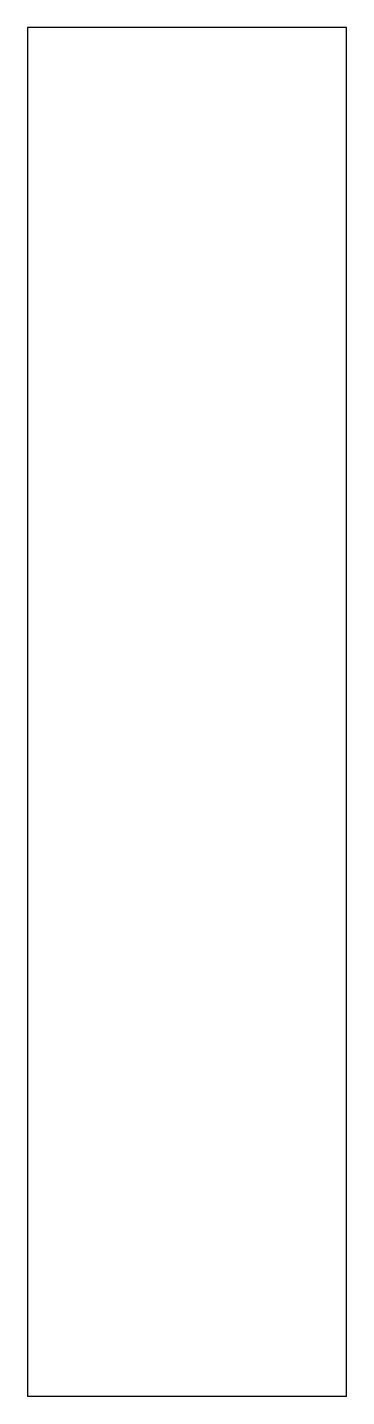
# Model space of a CAD drawing. Extents: x -30 to 30, y -129 to 129.
import ezdxf

# ---------------------------------------------------------------- set-up
doc = ezdxf.new("R2010")
doc.units = 0
doc.layers.get('0').update_dxf_attribs({"linetype": 'CONTINUOUS'})

msp = doc.modelspace()

# ---------------------------------------------------------------- linework, layer by layer
for p, q in [((30, 128.57), (-30, 128.57)), ((-30, 128.57), (-30, -128.57)), ((30, -128.57), (30, 128.57)), ((30, -128.57), (-30, -128.57))]:
    msp.add_line(p, q)

doc.saveas('drawing.dxf')
